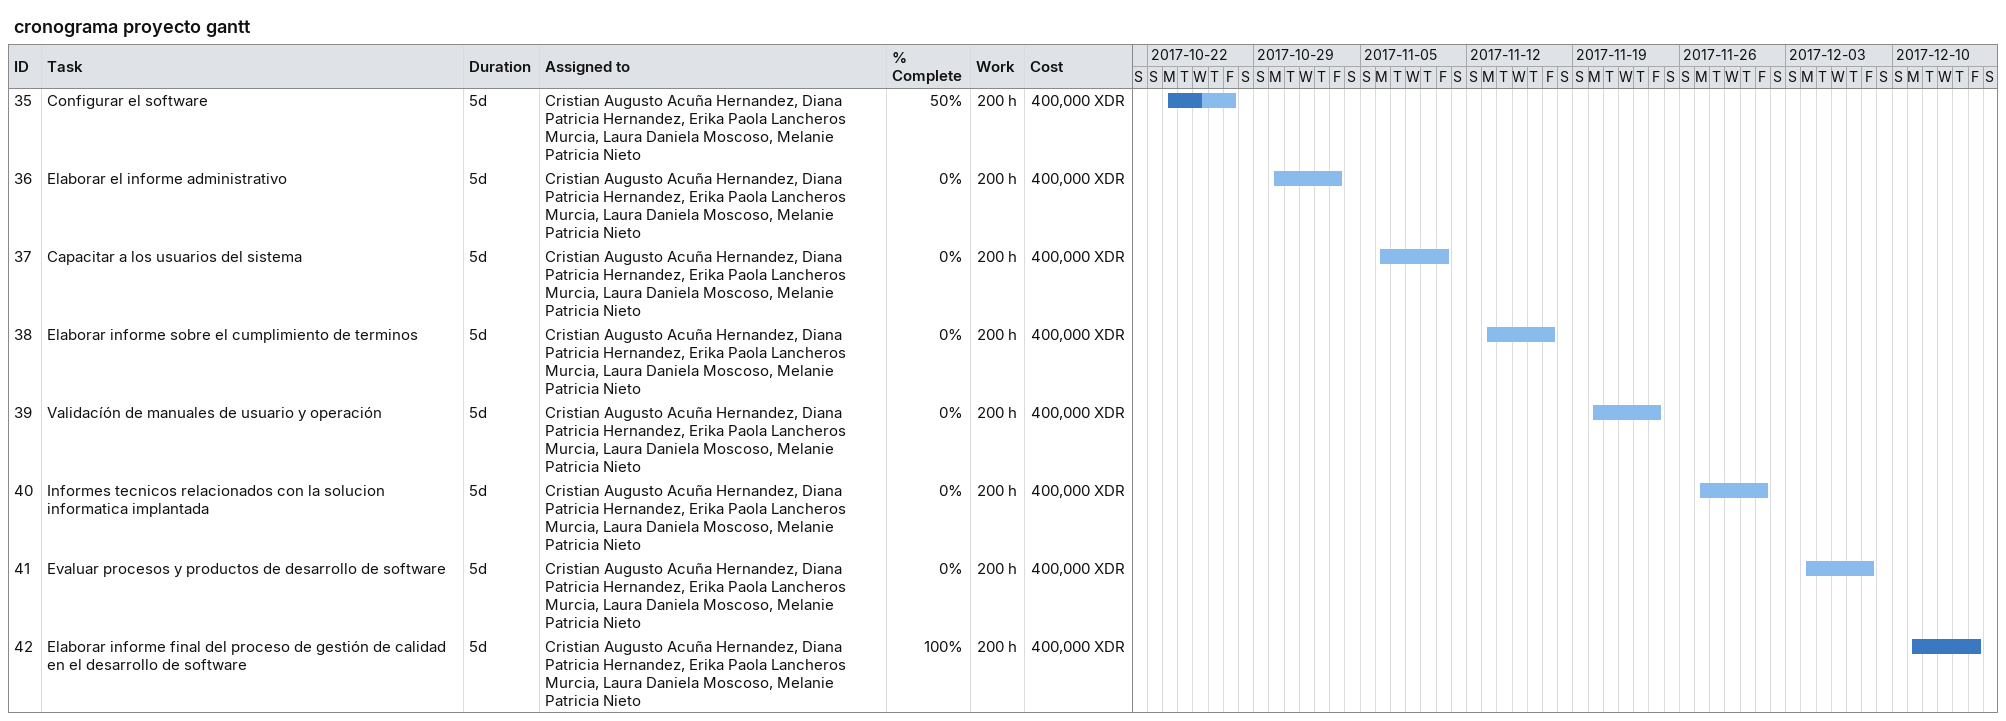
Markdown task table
cronograma proyecto gantt

| ID | Task | Duration | Start | Finish | Resources | % complete | Work (h) | Cost (XDR) |
|---|---|---|---|---|---|---|---|---|
| 35 | Configurar el software | 5d | 2017-10-23 | 2017-10-27 | Cristian Augusto Acuña Hernandez, Diana Patricia Hernandez, Erika Paola Lancheros Murcia, Laura Daniela Moscoso, Melanie Patricia Nieto | 50 | 200 | 400000 |
| 36 | Elaborar el informe administrativo | 5d | 2017-10-30 | 2017-11-03 | Cristian Augusto Acuña Hernandez, Diana Patricia Hernandez, Erika Paola Lancheros Murcia, Laura Daniela Moscoso, Melanie Patricia Nieto | 0 | 200 | 400000 |
| 37 | Capacitar a los usuarios del sistema | 5d | 2017-11-06 | 2017-11-10 | Cristian Augusto Acuña Hernandez, Diana Patricia Hernandez, Erika Paola Lancheros Murcia, Laura Daniela Moscoso, Melanie Patricia Nieto | 0 | 200 | 400000 |
| 38 | Elaborar informe sobre el cumplimiento de terminos | 5d | 2017-11-13 | 2017-11-17 | Cristian Augusto Acuña Hernandez, Diana Patricia Hernandez, Erika Paola Lancheros Murcia, Laura Daniela Moscoso, Melanie Patricia Nieto | 0 | 200 | 400000 |
| 39 | Validacíón de manuales de usuario y operación | 5d | 2017-11-20 | 2017-11-24 | Cristian Augusto Acuña Hernandez, Diana Patricia Hernandez, Erika Paola Lancheros Murcia, Laura Daniela Moscoso, Melanie Patricia Nieto | 0 | 200 | 400000 |
| 40 | Informes tecnicos relacionados con la solucion informatica implantada | 5d | 2017-11-27 | 2017-12-01 | Cristian Augusto Acuña Hernandez, Diana Patricia Hernandez, Erika Paola Lancheros Murcia, Laura Daniela Moscoso, Melanie Patricia Nieto | 0 | 200 | 400000 |
| 41 | Evaluar procesos y productos de desarrollo de software | 5d | 2017-12-04 | 2017-12-08 | Cristian Augusto Acuña Hernandez, Diana Patricia Hernandez, Erika Paola Lancheros Murcia, Laura Daniela Moscoso, Melanie Patricia Nieto | 0 | 200 | 400000 |
| 42 | Elaborar informe final del proceso de gestión de calidad en el desarrollo de software | 5d | 2017-12-11 | 2017-12-15 | Cristian Augusto Acuña Hernandez, Diana Patricia Hernandez, Erika Paola Lancheros Murcia, Laura Daniela Moscoso, Melanie Patricia Nieto | 100 | 200 | 400000 |
